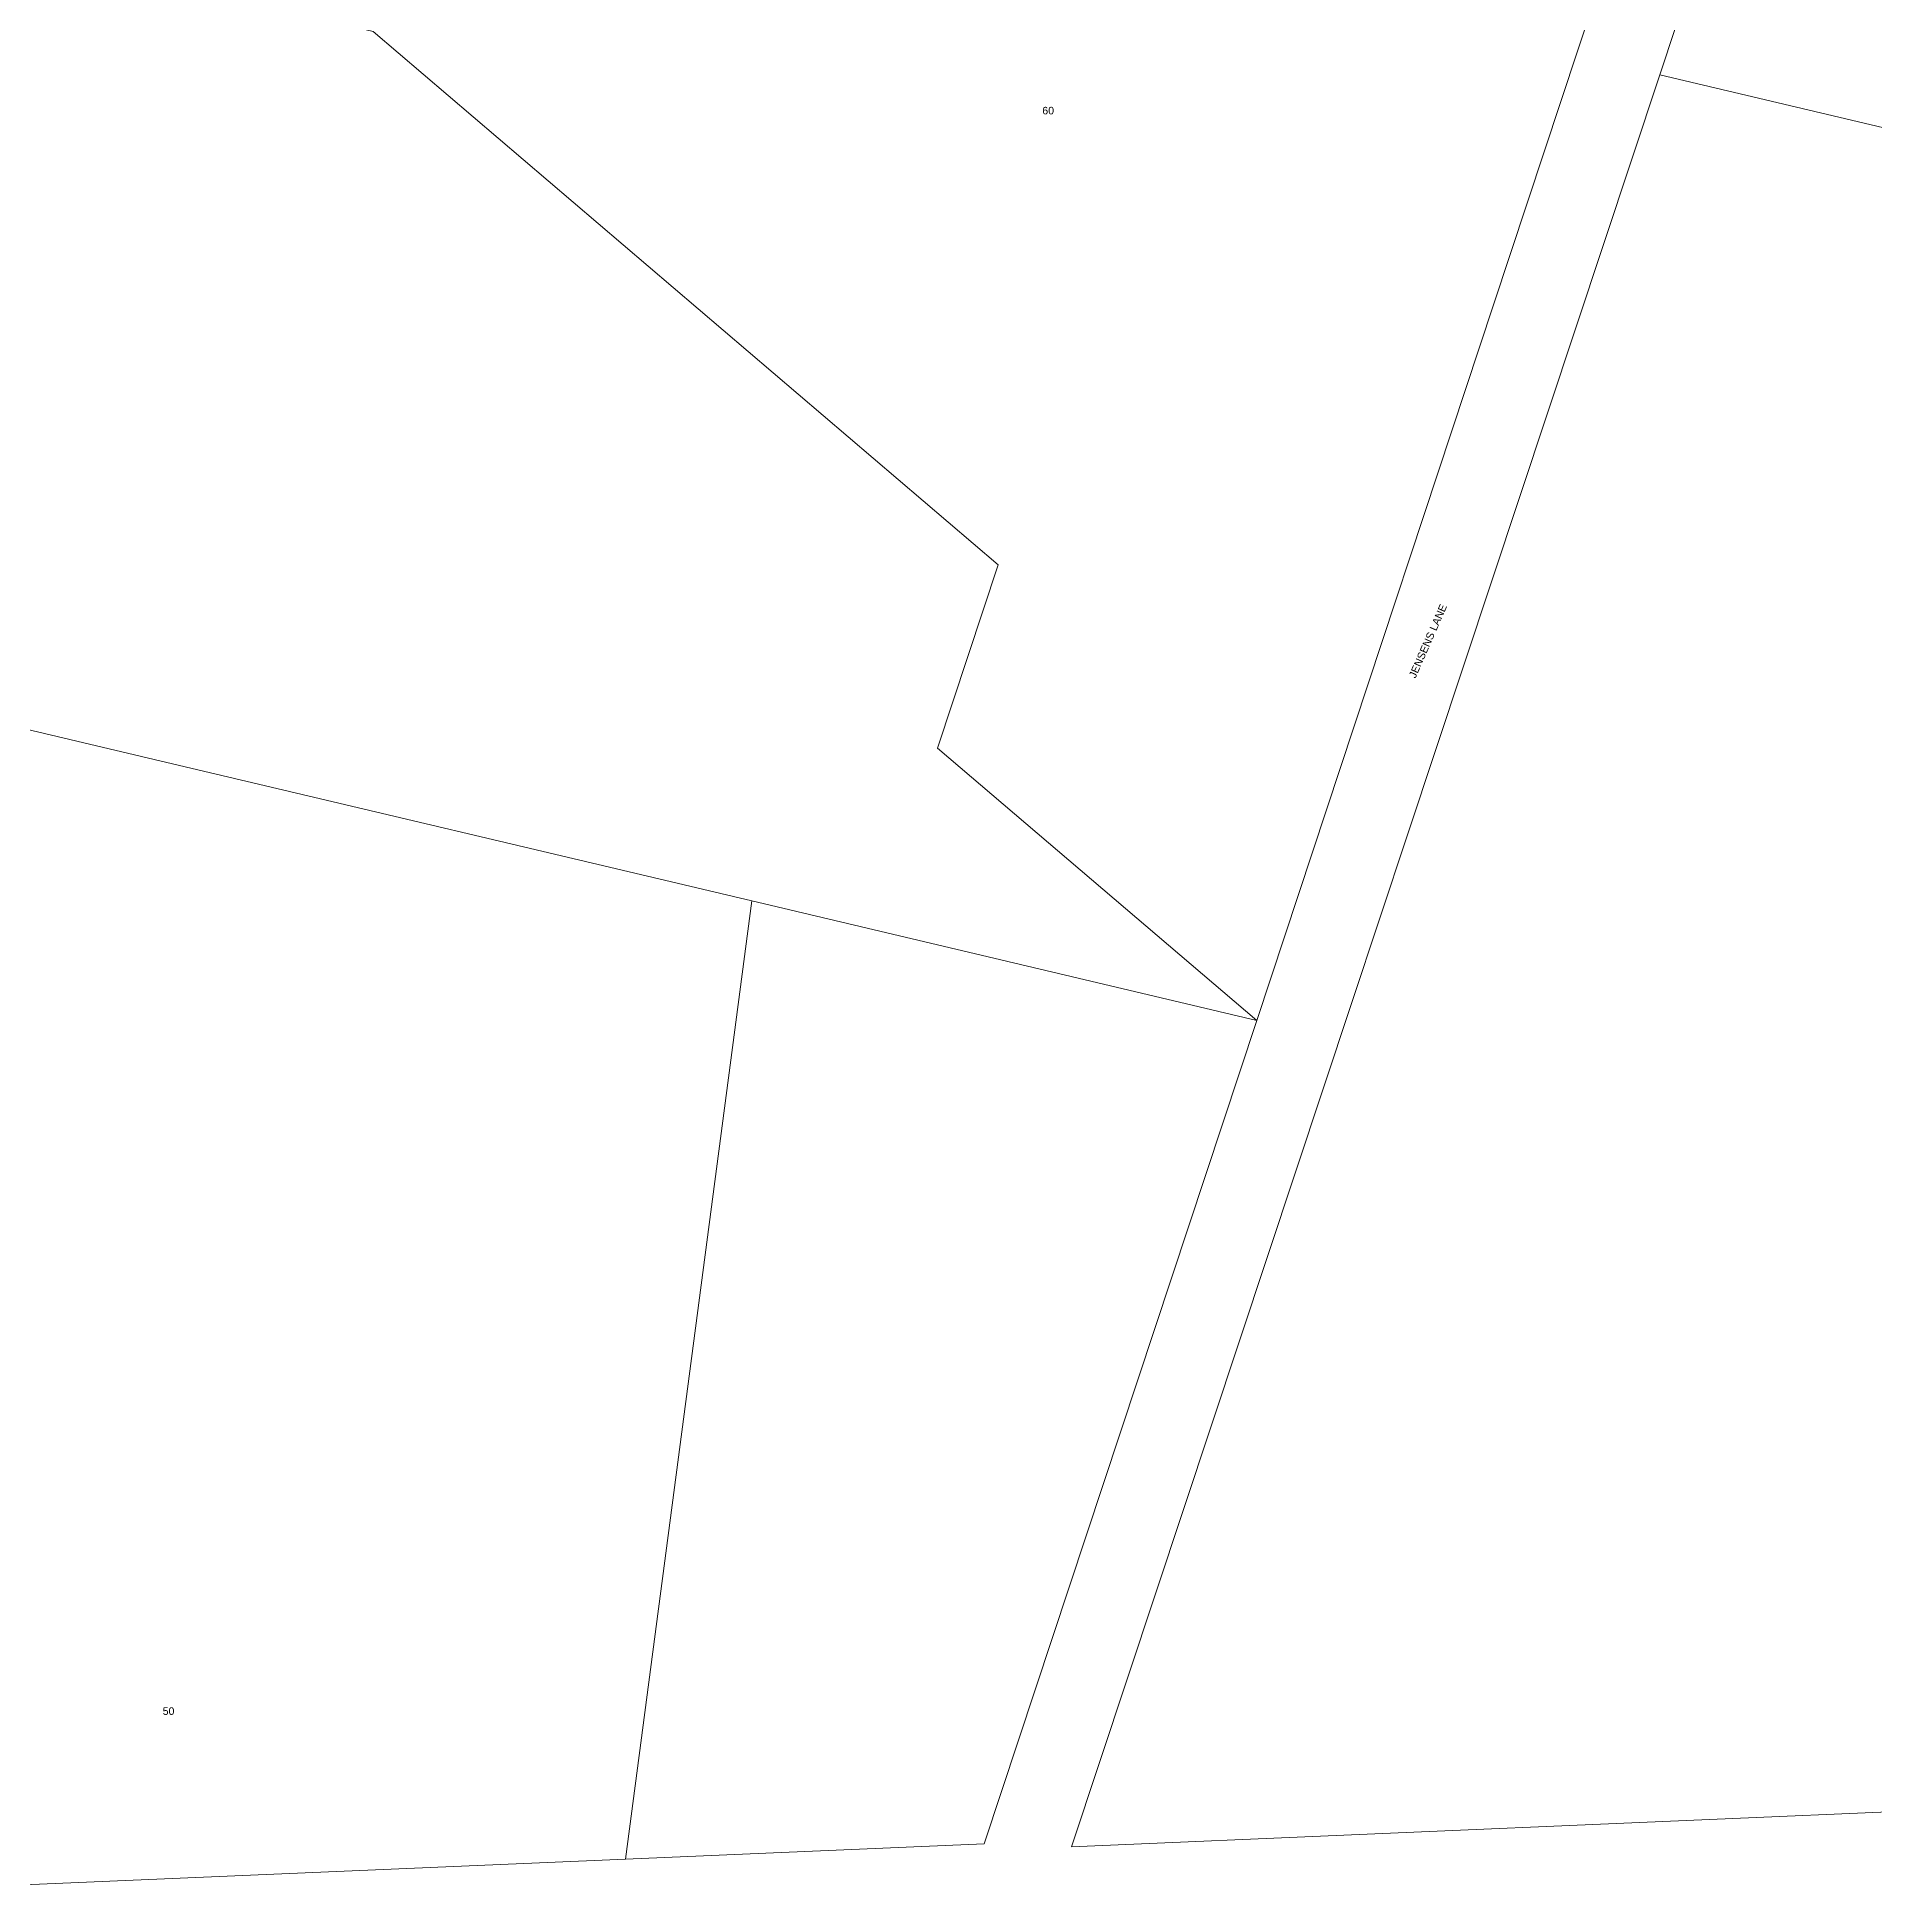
# Model space of a CAD drawing. Header units: metres. Extents: x 250871 to 255994, y 6164531 to 6169422.
# Drawn here: x 253008.3 to 253446.4, y 6165618.4 to 6166061.2 of the extents above; entities that cross this region are included whole.
import ezdxf

# ---------------------------------------------------------------- set-up
doc = ezdxf.new("R2010")
doc.units = ezdxf.units.M
doc.layers.add('Cadastre Land Parcels_SP_EXT', color=118, linetype='Continuous', lineweight=15)
doc.layers.add('Cadastre Road Names_SP_HV_LV_SL_EXT', color=211, linetype='Continuous', lineweight=15)
doc.styles.get("Standard").update_dxf_attribs({"font": 'arial.ttf'})

msp = doc.modelspace()

# ---------------------------------------------------------------- linework, layer by layer
at = {"layer": 'Cadastre Land Parcels_SP_EXT', "linetype": 'Continuous'}
for points in [[(253267.41, 6166217.024), (253272.043, 6166236.485), (253234.582, 6166245.4), (253197.122, 6166254.315), (253159.662, 6166263.23), (253122.334, 6166272.113), (253114.587, 6166239.367), (253110.708, 6166222.971), (253073.596, 6166066.091), (253088.425, 6166062.563), (253237.384, 6165935.394), (253222.939, 6165891.756), (253299.009, 6165826.815), (253355.464, 6165997.371), (253407.768, 6166155.388), (253413.202, 6166171.803), (253422.741, 6166200.622), (253384.42, 6166209.742), (253346.96, 6166218.656), (253328.959, 6166222.94), (253324.33, 6166203.478), (253267.41, 6166217.024)], [(253589.756, 6166130.305), (253433.137, 6166167.322), (253395.082, 6166052.217), (253562.017, 6166012.777), (253589.756, 6166130.305)], [(253222.939, 6165891.756), (253237.384, 6165935.394), (253088.425, 6166062.563), (253073.596, 6166066.091), (252732.445, 6166146.924), (252776.708, 6166037.495), (252805.195, 6165943.732), (253036.212, 6165889.037), (253178.666, 6165855.31), (253299.009, 6165826.815), (253222.939, 6165891.756)], [(253466.298, 6165638.873), (253697.192, 6165648.784), (253694.17, 6165809.422), (253698.306, 6165902.091), (253645.974, 6165927.007), (253698.255, 6165980.5), (253680.996, 6165984.667), (253562.017, 6166012.777), (253395.082, 6166052.217), (253254.898, 6165629.793), (253466.298, 6165638.873)], [(253148.53, 6165626.882), (253178.666, 6165855.31), (253036.212, 6165889.037), (252805.195, 6165943.732), (252823.068, 6165884.897), (252878.945, 6165740.077), (252949.164, 6165618.368), (253148.53, 6165626.882)], [(253234.002, 6165630.533), (253299.009, 6165826.815), (253178.666, 6165855.31), (253148.53, 6165626.882), (253234.002, 6165630.533)]]:
    msp.add_lwpolyline(points, close=True, dxfattribs=at)

# ---------------------------------------------------------------- texts
at = {"layer": 'Cadastre Land Parcels_SP_EXT'}
for s, p in [('60', (253247.903, 6166042.811)), ('50', (253038.221, 6165661.267))]:
    msp.add_text(s, height=1.8, dxfattribs=at).set_placement(p)
at = {"layer": 'Cadastre Road Names_SP_HV_LV_SL_EXT'}
msp.add_text('JENSENS LANE', height=1.8, rotation=66.34, dxfattribs=at).set_placement((253336.846, 6165908.267))

doc.saveas('drawing.dxf')
